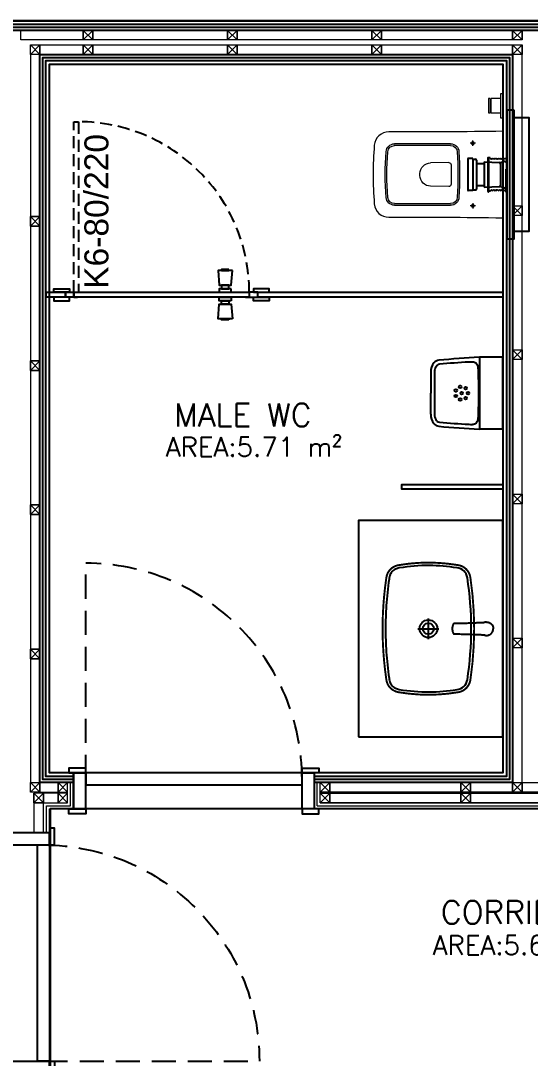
# Model space of a CAD drawing. Extents: x 820 to 5791, y 1495 to 5010.
# Drawn here: x 2798.8 to 3010.8, y 3733 to 4164.8 of the extents above; entities that cross this region are included whole.
import ezdxf
from ezdxf.enums import TextEntityAlignment as Align

# ---------------------------------------------------------------- set-up
doc = ezdxf.new("R2010")
doc.units = 0
doc.header["$LTSCALE"] = 20
doc.linetypes.add('HIDDEN', pattern=[0.375, 0.25, -0.125])
doc.linetypes.add('HIDDENX2', pattern=[0.75, 0.5, -0.25])
doc.layers.get('0').update_dxf_attribs({"linetype": 'CONTINUOUS', "lineweight": 15})
for name, color, linetype in [('1 mermer', 232, 'CONTINUOUS'), ('1 vitrifiye', 141, 'CONTINUOUS'), ('2_V_Wall_Decorative Brick', 80, 'CONTINUOUS'), ('2_V_Wall_Gypsumboard_Green', 102, 'CONTINUOUS'), ('3-OPN-XDR', 3, 'CONTINUOUS'), ('4_V_Wall_Ceramic', 171, 'CONTINUOUS'), ('6_V_Sanitary', 191, 'CONTINUOUS'), ('Alan', 102, 'CONTINUOUS'), ('Görünüşince', 251, 'CONTINUOUS'), ('Oda', 7, 'CONTINUOUS')]:
    doc.layers.add(name, color=color, linetype=linetype)
for name, color, linetype, lineweight in [('2_V_Wall_Gypsumboard', 41, 'CONTINUOUS', 15), ('3_V_Profile_Metal', 141, 'CONTINUOUS', 15), ('DIS OLCU', 251, 'CONTINUOUS', 20), ('E_Lov Voltage Distrubition Symbol', 1, 'CONTINUOUS', 25), ('Vitrifiye', 153, 'CONTINUOUS', 15)]:
    doc.layers.add(name, color=color, linetype=linetype, lineweight=lineweight)
doc.layers.add('_00_TT_AREA', color=140, linetype='CONTINUOUS', plot=False)
doc.styles.add('GENERATED_STYLE_1', font='arial.ttf')
doc.styles.get("Standard").update_dxf_attribs({"font": 'txttw.shx'})

# ---------------------------------------------------------------- blocks, each defined once
blk = doc.blocks.new('*U84')
at = {"layer": '3-OPN-XDR', "color": 12, "linetype": 'HIDDENX2'}
blk.add_line((-100, -2.5), (-100, 87.5), dxfattribs=at)
at = {"layer": '3-OPN-XDR'}
for points in [[(-100, 0), (-100, 2), (-107, 2), (-107, 0)], [(-105, -15), (-100, -15), (-100, 0), (-105, 0)], [(-10, 0), (-10, 2), (-3, 2), (-3, 0)], [(-100, 0), (-100, -5), (-10, -5), (-10, 0)], [(-5, -15), (-10, -15), (-10, 0), (-5, 0)], [(-100, -15), (-100, -17), (-107, -17), (-107, -15)], [(-10, -15), (-10, -17), (-3, -17), (-3, -15)]]:
    blk.add_lwpolyline(points, close=True, dxfattribs=at)
at = {"layer": '3-OPN-XDR', "color": 12, "linetype": 'HIDDENX2'}
blk.add_arc((-100, -2.75), 90, 0, 90, dxfattribs=at)
blk = doc.blocks.new('KLOZET')
at = {"layer": 'Vitrifiye'}
for p, q in [((81208.88, -7406.52), (81211.08, -7406.52)), ((81209.98, -7407.62), (81209.98, -7405.42)), ((81220.02, -7414.52), (81227.56, -7414.65)), ((81231.98, -7419.89), (81231.98, -7419.15)), ((81220.02, -7424.52), (81227.56, -7424.39)), ((81208.88, -7432.52), (81211.08, -7432.52)), ((81209.98, -7431.42), (81209.98, -7433.62))]:
    blk.add_line(p, q, dxfattribs=at)
blk.add_lwpolyline([(81197.48, -7401.52, 0.005206), (81244.96, -7401.78, -0.3911), (81250.97, -7407.27, -0.042325), (81250.97, -7431.77, -0.3911), (81244.96, -7437.27, 0.005206), (81197.48, -7437.52)], format="xyb", close=True, dxfattribs=at)
for centre in [(81209.98, -7406.52), (81209.98, -7432.52)]:
    blk.add_circle(centre, 0.6, dxfattribs=at)
for centre, radius, start, end in [((81219.25, -7410.24), 3.5, 89.6818, 177.0749), ((81219.25, -7410.24), 2.8, 89.6818, 177.0749), ((81231.95, -5123.09), 2283.68, 269.68181, 270.26631), ((81231.95, -5123.09), 2284.38, 269.68181, 270.26631), ((81242.59, -7410.25), 3.5, 4.3599, 90.2663), ((81242.59, -7410.25), 2.8, 4.3599, 90.2663), ((81379.84, -7419.52), 164.36, 176.6991, 183.3009), ((81379.85, -7419.52), 163.67, 176.6977, 183.3023), ((81135.13, -7419.52), 110.66, 355.0817, 4.9183), ((81135.13, -7419.52), 111.35, 355.0848, 4.9152), ((81424.78, -7419.52), 205.79, 178.8808, 181.1192), ((81220.02, -7415.52), 1, 90, 178.8808), ((81227.48, -7419.15), 4.5, 0, 89), ((81227.48, -7419.89), 4.5, 271, 0), ((81220.02, -7423.52), 1, 181.1192, 270), ((81219.25, -7428.81), 3.5, 182.9251, 270.3182), ((81219.25, -7428.81), 2.8, 182.9251, 270.3182), ((81242.59, -7428.8), 2.8, 269.7337, 355.6401), ((81242.59, -7428.8), 3.5, 269.7337, 355.6401), ((81231.95, -9715.95), 2284.38, 89.73369, 90.31819), ((81231.95, -9715.95), 2283.68, 89.73369, 90.31819)]:
    blk.add_arc(centre, radius, start, end, dxfattribs=at)
blk = doc.blocks.new('MUSLUK')
at = {"layer": 'Vitrifiye'}
for p, q in [((81197.48, -7459.48), (81197.48, -7449.48)), ((81198.48, -7451.48), (81202.38, -7451.48)), ((81202.82, -7451.72), (81202.38, -7451.72)), ((81202.82, -7451.48), (81203.48, -7451.48)), ((81203.48, -7451.48), (81203.48, -7457.48)), ((81202.38, -7457.48), (81198.48, -7457.48)), ((81202.82, -7457.23), (81202.38, -7457.23)), ((81203.48, -7457.48), (81202.82, -7457.48))]:
    blk.add_line(p, q, dxfattribs=at)
for points in [[(81197.48, -7449.48), (81198.48, -7449.48), (81198.48, -7459.48), (81197.48, -7459.48)], [(81202.38, -7457.48), (81202.38, -7451.48)], [(81202.82, -7451.48), (81202.82, -7457.48)]]:
    blk.add_lwpolyline(points, dxfattribs=at)
blk = doc.blocks.new('d')
at = {"layer": 'Görünüşince'}
for p, q in [((39521.74, -8481.29), (39521.61, -8481.11)), ((39521.91, -8481.29), (39521.61, -8481.29)), ((39521.61, -8481.59), (39521.91, -8481.59)), ((39522.26, -8481.93), (39521.61, -8481.93)), ((39521.61, -8482.56), (39521.91, -8482.56)), ((39521.91, -8481.29), (39521.91, -8490.83)), ((39521.94, -8482.13), (39521.91, -8482.13)), ((39521.94, -8482.13), (39521.91, -8482.13)), ((39521.94, -8482.13), (39521.91, -8482.13)), ((39521.91, -8482.14), (39521.94, -8482.14)), ((39521.91, -8482.16), (39521.94, -8482.16)), ((39521.91, -8482.85), (39521.94, -8482.85)), ((39521.91, -8483), (39521.94, -8483)), ((39521.91, -8483.1), (39521.94, -8483.1)), ((39521.91, -8483.12), (39521.94, -8483.12)), ((39521.91, -8483.47), (39521.94, -8483.47)), ((39521.91, -8483.51), (39521.94, -8483.51)), ((39521.91, -8483.55), (39521.94, -8483.55)), ((39521.91, -8483.56), (39521.94, -8483.56)), ((39521.91, -8483.74), (39521.94, -8483.74)), ((39521.94, -8482.13), (39521.94, -8482.85)), ((39521.94, -8482.85), (39521.94, -8483.74)), ((39522.5, -8483.09), (39521.98, -8483.61)), ((39522.26, -8481.93), (39522.46, -8482.13)), ((39522.46, -8482.13), (39522.56, -8482.13)), ((39523.38, -8483.08), (39522.53, -8483.08)), ((39522.56, -8482.13), (39522.66, -8481.93)), ((39522.76, -8481.93), (39522.66, -8481.93)), ((39522.76, -8481.93), (39522.96, -8482.13)), ((39522.96, -8482.13), (39523.06, -8482.13)), ((39523.06, -8482.13), (39523.16, -8481.93)), ((39523.26, -8481.93), (39523.16, -8481.93)), ((39523.26, -8481.93), (39523.46, -8482.13)), ((39523.93, -8483.55), (39523.45, -8483.1)), ((39523.46, -8482.13), (39523.56, -8482.13)), ((39523.56, -8482.13), (39523.66, -8481.93)), ((39523.76, -8481.93), (39523.66, -8481.93)), ((39523.76, -8481.93), (39523.96, -8482.13)), ((39523.96, -8482.13), (39524.06, -8482.13)), ((39524.26, -8483.58), (39524, -8483.58)), ((39524.06, -8482.13), (39524.16, -8481.93)), ((39524.26, -8481.93), (39524.16, -8481.93)), ((39524.26, -8481.93), (39524.46, -8482.13)), ((39524.31, -8493.53), (39524.31, -8483.63)), ((39524.46, -8482.13), (39524.56, -8482.13)), ((39524.56, -8482.13), (39524.66, -8481.93)), ((39524.76, -8481.93), (39524.66, -8481.93)), ((39524.76, -8481.93), (39524.96, -8482.13)), ((39531.11, -8483.28), (39524.79, -8483.56)), ((39524.96, -8482.13), (39525.06, -8482.13)), ((39525.06, -8482.13), (39525.16, -8481.93)), ((39525.26, -8481.93), (39525.16, -8481.93)), ((39525.26, -8481.93), (39525.46, -8482.13)), ((39525.46, -8482.13), (39525.56, -8482.13)), ((39525.56, -8482.13), (39525.66, -8481.93)), ((39525.76, -8481.93), (39525.66, -8481.93)), ((39525.76, -8481.93), (39525.96, -8482.13)), ((39525.96, -8482.13), (39526.06, -8482.13)), ((39526.06, -8482.13), (39526.16, -8481.93)), ((39526.26, -8481.93), (39526.16, -8481.93)), ((39526.26, -8481.93), (39526.46, -8482.13)), ((39526.46, -8482.13), (39526.56, -8482.13)), ((39526.56, -8482.13), (39526.66, -8481.93)), ((39526.76, -8481.93), (39526.66, -8481.93)), ((39526.76, -8481.93), (39526.96, -8482.13)), ((39526.96, -8482.13), (39527.06, -8482.13)), ((39527.06, -8482.13), (39527.16, -8481.93)), ((39527.26, -8481.93), (39527.16, -8481.93)), ((39527.26, -8481.93), (39527.46, -8482.13)), ((39527.46, -8482.13), (39527.56, -8482.13)), ((39527.56, -8482.13), (39527.66, -8481.93)), ((39527.76, -8481.93), (39527.66, -8481.93)), ((39527.76, -8481.93), (39527.96, -8482.13)), ((39527.96, -8482.13), (39528.06, -8482.13)), ((39528.06, -8482.13), (39528.16, -8481.93)), ((39528.56, -8481.93), (39528.16, -8481.93)), ((39528.56, -8481.68), (39529.26, -8481.68)), ((39528.56, -8481.68), (39528.56, -8481.93)), ((39529.26, -8495.7), (39529.26, -8481.46)), ((39529.43, -8481.43), (39529.29, -8481.43)), ((39529.46, -8481.46), (39529.46, -8495.7)), ((39529.49, -8483.28), (39529.46, -8483.28)), ((39529.46, -8483.78), (39529.49, -8483.78)), ((39529.49, -8483.28), (39529.49, -8483.78)), ((39531.11, -8493.87), (39531.11, -8483.28)), ((39534.26, -8494.59), (39534.26, -8482.56)), ((39535.81, -8482.16), (39534.66, -8482.16)), ((39535.81, -8481.9), (39537.81, -8481.9)), ((39535.81, -8495.25), (39535.81, -8481.9)), ((39537.96, -8481.98), (39537.94, -8481.98)), ((39537.96, -8495.18), (39537.96, -8481.98)), ((39534.01, -8484.03), (39531.11, -8484.04)), ((39521.91, -8490.83), (39521.61, -8490.83)), ((39521.94, -8493.53), (39521.61, -8493.53)), ((39522.26, -8495.23), (39521.61, -8495.23)), ((39522.5, -8494.06), (39521.98, -8493.54)), ((39522.26, -8495.23), (39522.46, -8495.03)), ((39522.46, -8495.03), (39522.56, -8495.03)), ((39523.38, -8494.08), (39522.53, -8494.08)), ((39522.56, -8495.03), (39522.66, -8495.23)), ((39522.76, -8495.23), (39522.66, -8495.23)), ((39522.76, -8495.23), (39522.96, -8495.03)), ((39522.96, -8495.03), (39523.06, -8495.03)), ((39523.06, -8495.03), (39523.16, -8495.23)), ((39523.26, -8495.23), (39523.16, -8495.23)), ((39523.26, -8495.23), (39523.46, -8495.03)), ((39523.93, -8493.6), (39523.45, -8494.05)), ((39523.46, -8495.03), (39523.56, -8495.03)), ((39523.56, -8495.03), (39523.66, -8495.23)), ((39523.76, -8495.23), (39523.66, -8495.23)), ((39523.76, -8495.23), (39523.96, -8495.03)), ((39523.96, -8495.03), (39524.06, -8495.03)), ((39524.26, -8493.58), (39524, -8493.58)), ((39524.06, -8495.03), (39524.16, -8495.23)), ((39524.26, -8495.23), (39524.16, -8495.23)), ((39524.26, -8495.23), (39524.46, -8495.03)), ((39524.46, -8495.03), (39524.56, -8495.03)), ((39524.56, -8495.03), (39524.66, -8495.23)), ((39524.76, -8495.23), (39524.66, -8495.23)), ((39524.76, -8495.23), (39524.96, -8495.03)), ((39531.11, -8493.87), (39524.79, -8493.6)), ((39524.96, -8495.03), (39525.06, -8495.03)), ((39525.06, -8495.03), (39525.16, -8495.23)), ((39525.26, -8495.23), (39525.16, -8495.23)), ((39525.26, -8495.23), (39525.46, -8495.03)), ((39525.46, -8495.03), (39525.56, -8495.03)), ((39525.56, -8495.03), (39525.66, -8495.23)), ((39525.76, -8495.23), (39525.66, -8495.23)), ((39525.76, -8495.23), (39525.96, -8495.03)), ((39525.96, -8495.03), (39526.06, -8495.03)), ((39526.06, -8495.03), (39526.16, -8495.23)), ((39526.26, -8495.23), (39526.16, -8495.23)), ((39526.26, -8495.23), (39526.46, -8495.03)), ((39526.46, -8495.03), (39526.56, -8495.03)), ((39526.56, -8495.03), (39526.66, -8495.23)), ((39526.76, -8495.23), (39526.66, -8495.23)), ((39526.76, -8495.23), (39526.96, -8495.03)), ((39526.96, -8495.03), (39527.06, -8495.03)), ((39527.06, -8495.03), (39527.16, -8495.23)), ((39527.26, -8495.23), (39527.16, -8495.23)), ((39527.26, -8495.23), (39527.46, -8495.03)), ((39527.46, -8495.03), (39527.56, -8495.03)), ((39527.56, -8495.03), (39527.66, -8495.23)), ((39527.76, -8495.23), (39527.66, -8495.23)), ((39527.76, -8495.23), (39527.96, -8495.03)), ((39527.96, -8495.03), (39528.06, -8495.03)), ((39528.06, -8495.03), (39528.16, -8495.23)), ((39528.56, -8495.23), (39528.16, -8495.23)), ((39528.56, -8495.23), (39528.56, -8495.48)), ((39528.56, -8495.48), (39529.26, -8495.48)), ((39529.43, -8495.73), (39529.29, -8495.73)), ((39529.46, -8493.38), (39529.49, -8493.38)), ((39529.49, -8493.88), (39529.46, -8493.88)), ((39529.49, -8493.38), (39529.49, -8493.88)), ((39534.01, -8493.12), (39531.11, -8493.11)), ((39535.81, -8495), (39534.66, -8494.99)), ((39535.81, -8495.25), (39537.81, -8495.25)), ((39537.96, -8495.18), (39537.94, -8495.18))]:
    blk.add_line(p, q, dxfattribs=at)
for points in [[(39518.61, -8515.33), (39521.61, -8515.33), (39521.61, -8461.83), (39518.61, -8461.83)], [(39518.61, -8464.83), (39518.61, -8512.33), (39512.57, -8512.33), (39512.57, -8464.83)]]:
    blk.add_lwpolyline(points, close=True, dxfattribs=at)
for centre, radius, start, end in [((39521.94, -8483.58), 0.05, 270, 315.0017), ((39522.53, -8483.13), 0.05, 90, 135.0017), ((39523.38, -8483.18), 0.1, 47.1211, 90), ((39524, -8483.48), 0.1, 227.1211, 270), ((39524.26, -8483.63), 0.05, 0, 90), ((39524.81, -8484.06), 0.5, 92.5, 180), ((39529.29, -8481.46), 0.03, 90, 180), ((39529.43, -8481.46), 0.03, 0, 90), ((39534.01, -8483.78), 0.25, 270.2, 360), ((39534.66, -8482.56), 0.4, 90.2, 180), ((39537.81, -8482.05), 0.15, 30.3317, 90), ((39521.21, -8496.62), 0.5, 359.9998, 36.3062), ((39521.94, -8493.58), 0.05, 44.9983, 90), ((39522.53, -8494.03), 0.05, 224.9983, 270), ((39523.38, -8493.98), 0.1, 270, 312.8789), ((39524, -8493.68), 0.1, 90, 132.8789), ((39524.26, -8493.53), 0.05, 270, 0), ((39524.81, -8493.1), 0.5, 180, 267.5), ((39529.29, -8495.7), 0.03, 180, 270), ((39529.43, -8495.7), 0.03, 270, 360), ((39534.01, -8493.37), 0.25, 0, 89.8), ((39534.66, -8494.59), 0.4, 180, 269.8), ((39537.81, -8495.1), 0.15, 270, 329.6683)]:
    blk.add_arc(centre, radius, start, end, dxfattribs=at)
blk = doc.blocks.new('A$C130775DD')
at = {"layer": 'DIS OLCU', "xscale": -1, "rotation": 180}
for name, p in [('KLOZET', (-81186.45, -7385.9, 242.79)), ('MUSLUK', (-81186.45, -7449.48, 121.39))]:
    blk.add_blockref(name, p, dxfattribs=at)
at = {"layer": 'Vitrifiye'}
blk.add_blockref('d', (-39512.27, 8522.2, 242.79), dxfattribs=at)
blk = doc.blocks.new('A$C3F4B6CA1')
blk.add_line((24.2, 173.3), (28.5, 173.6))
at = {"color": 7, "linetype": 'Continuous'}
for p, q in [((32.9, 173.2), (32.6, 173.3)), ((32.7, 173.3), (32.6, 173.3)), ((32.6, 173.3), (32.7, 173.3)), ((32.9, 173.2), (33, 173.2))]:
    blk.add_line(p, q, dxfattribs=at)
for points in [[(2.3, 139.3), (2.4, 138.7), (2.5, 137.7)], [(2.5, 137.7), (2.6, 136.4), (2.7, 134.7), (2.8, 132.7), (2.9, 130.4), (3.1, 127.8), (3.2, 124.9), (3.4, 121.8), (3.5, 118.5), (3.7, 115), (3.8, 111.4), (4, 107.6), (4.1, 103.7), (4.3, 99.7), (4.5, 95.5), (4.6, 91.2), (4.8, 86.7), (5, 82.1), (5.1, 77.3), (5.3, 72.3), (5.5, 67.1), (5.6, 61.6), (5.8, 56), (6, 50.1), (6.1, 43.9), (6.2, 37.4), (6.3, 30.5), (6.4, 23.3), (6.5, 15.7), (6.5, 8.1)], [(32.9, 173.2), (32.7, 173.2), (32.5, 173.3), (32.3, 173.3), (32.1, 173.3), (31.9, 173.4), (31.7, 173.4), (31.5, 173.4), (31.3, 173.4), (31, 173.5), (30.8, 173.5), (30.6, 173.5), (30.3, 173.5), (30.1, 173.5), (29.8, 173.6), (29.6, 173.6), (29.3, 173.6), (29, 173.6), (28.8, 173.6), (28.5, 173.6)], [(54.3, 157.1), (54, 157.9), (53.6, 158.6), (53.2, 159.3), (52.8, 159.9), (52.4, 160.6), (52, 161.3), (51.5, 161.9), (51, 162.5), (50.6, 163.1), (50.1, 163.7), (49.6, 164.3), (49.1, 164.8), (48.5, 165.3), (48, 165.8), (47.5, 166.3), (46.9, 166.8), (46.4, 167.3), (45.8, 167.7), (45.2, 168.1), (44.7, 168.5), (44.1, 168.9), (43.5, 169.3), (42.9, 169.6), (42.3, 170), (41.7, 170.3), (41.1, 170.6), (40.5, 170.9), (40, 171.2), (39.4, 171.4), (38.8, 171.7), (38.2, 171.9), (37.6, 172.1), (37.1, 172.3), (36.5, 172.4), (36, 172.6), (35.5, 172.7), (35, 172.8), (34.6, 172.9), (34.1, 173), (33.7, 173.1), (33.3, 173.2), (32.9, 173.2)], [(50.5, 8.1), (50.5, 15.7), (50.6, 23.3), (50.7, 30.5), (50.8, 37.3), (50.9, 43.8), (51, 50), (51.2, 55.9), (51.4, 61.6), (51.5, 67), (51.7, 72.2), (51.9, 77.2), (52, 82), (52.2, 86.6), (52.4, 91.1), (52.5, 95.4), (52.7, 99.6), (52.9, 103.6), (53, 107.5), (53.2, 111.3), (53.3, 114.9), (53.5, 118.4), (53.6, 121.7), (53.8, 124.8), (53.9, 127.7), (54.1, 130.3), (54.2, 132.6), (54.3, 134.7), (54.4, 136.4), (54.5, 137.7), (54.6, 138.7), (54.7, 139.2), (54.7, 139.2)], [(56.6, 149.9), (56.4, 150.8), (56.2, 151.6), (56, 152.4), (55.8, 153.3), (55.5, 154.1), (55.3, 154.9), (55, 155.6), (54.7, 156.4), (54.3, 157.1)], [(57, 145.1), (57, 145.6), (57, 146.4), (56.9, 147.3), (56.8, 148.2), (56.7, 149.1), (56.6, 149.9)], [(6.5, 8.1), (6.7, 6.9), (7.4, 5.8), (8.4, 4.8), (9.6, 3.9), (11, 3.2), (12.6, 2.5), (14.4, 1.9), (16.3, 1.3), (18.4, 0.9), (20.7, 0.5), (23.2, 0.2), (25.9, 0.1), (28.5, 0)], [(28.5, 0), (30.9, 0), (33.4, 0.2), (35.8, 0.5), (37.9, 0.8), (39.9, 1.2), (41.8, 1.6), (43.5, 2.2), (45.1, 2.8), (46.5, 3.4), (47.8, 4.2), (48.9, 5), (49.7, 6), (50.3, 7), (50.5, 8.1)]]:
    blk.add_lwpolyline(points, dxfattribs=at)
for centre, radius, start, end in [((28.5, 145.1), 28.5, 179.9985, 205.5601), ((28.5, 144.7), 28.8, 98.573, 98.979), ((28.4, 144.3), 29.3, 81.7018, 84.1081), ((28.5, 144.7), 28.8, 81.0244, 81.427), ((28.4, 145), 28.7, 24.9015, 26.2251), ((28.5, 145.1), 28.5, 334.4346, 354.9046), ((28.6, 145.1), 28.4, 9.9012, 10.2626), ((28.6, 145.1), 28.4, 354.8921, 0.0092)]:
    blk.add_arc(centre, radius, start, end, dxfattribs=at)
blk.add_open_spline([(0, 145.1), (0, 146.6), (0.3, 149.8), (1.5, 154.5), (3.6, 159.2), (6, 162.7), (8.4, 165.3), (11, 167.7), (14.6, 170.1), (19.2, 172.2), (22.4, 173), (24, 173.2)], degree=3, knots=[0, 0, 0, 0, 0.115095, 0.236567, 0.36294, 0.492513, 0.557873, 0.623196, 0.752675, 0.878851, 1, 1, 1, 1], dxfattribs=at)
blk = doc.blocks.new('LV')
at = {"layer": '1 vitrifiye', "ltscale": 2}
for p, q in [((-14940.1, -3537.5), (-14940.1, -3450.4)), ((-14897.1, -3494), (-14983, -3494))]:
    blk.add_line(p, q, dxfattribs=at)
at = {"layer": '1 vitrifiye', "const_width": 8}
for points in [[(-14940.2, -3304.5, 0.037122), (-15153.4, -3320.4, 0.336145), (-15203.7, -3373.6, 0.040128), (-15213.8, -3490.5, 0.043401), (-15203.4, -3616.2, 0.079692), (-15197.3, -3635.4, 0.118855), (-15178.8, -3657, 0.097166), (-15158.2, -3666.5, 0.02459), (-15146.1, -3668.6, 0.019032), (-15036.3, -3680.2, 0.016812), (-14940.2, -3683.5)], [(-14940.2, -3304.5, -0.037122), (-14727, -3320.4, -0.336145), (-14676.7, -3373.6, -0.040128), (-14666.6, -3490.5, -0.043401), (-14677, -3616.2, -0.079692), (-14683.1, -3635.4, -0.118855), (-14701.5, -3657, -0.097166), (-14722.2, -3666.5, -0.02459), (-14734.2, -3668.6, -0.019032), (-14844.1, -3680.2, -0.016812), (-14940.2, -3683.5)]]:
    blk.add_lwpolyline(points, format="xyb", dxfattribs=at)
at = {"layer": '1 vitrifiye'}
for radius in [36.7, 23]:
    blk.add_circle((-14940.1, -3494), radius, dxfattribs=at)
for centre, radius, start, end in [((-15144.8, -3379.4), 47.3, 97.9473, 175.2055), ((-14940.8, -4707.3), 1390.9, 89.9731, 98.7071), ((-14939.5, -4707.3), 1390.9, 81.2929, 90.0269), ((-14735.5, -3379.4), 47.3, 4.7945, 82.0527), ((-14428.8, -3498.9), 773.1, 170.8117, 179.3817), ((-15451.5, -3498.9), 773.1, 0.6183, 9.1883), ((-14481, -3493.2), 720.9, 179.7858, 189.6681), ((-15399.4, -3493.2), 720.9, 350.3319, 0.2142), ((-15135.4, -3604.9), 57, 189.4753, 206.1889), ((-15148.2, -3612.5), 42.2, 204.4089, 235.7109), ((-15145.8, -3609.7), 45.9, 235.1955, 258.0663), ((-14734.6, -3609.7), 45.9, 281.9337, 304.8045), ((-14732.2, -3612.5), 42.2, 304.2891, 335.5911), ((-14744.9, -3604.9), 57, 333.8111, 350.5247), ((-15127.3, -3536.3), 121.6, 256.6809, 261.812), ((-14944.4, -2291.3), 1379.9, 261.6589, 266.2143), ((-14940.7, -2294.9), 1376.6, 266.0528, 270.0234), ((-14939.6, -2294.9), 1376.6, 269.9766, 273.9472), ((-14936, -2291.3), 1379.9, 273.7857, 278.3411), ((-14753.1, -3536.3), 121.6, 278.188, 283.3191)]:
    blk.add_arc(centre, radius, start, end, dxfattribs=at)
at = {"xscale": 0.9773845789729818, "yscale": 0.9773845789729818, "zscale": 0.9773845789729818}
blk.add_blockref('A$C3F4B6CA1', (-14967.8, -3395.2), dxfattribs=at)
blk = doc.blocks.new('pi')
at = {"layer": '6_V_Sanitary'}
for p, q in [((16001.68, -2189.9), (16031.73, -2189.9)), ((16001.68, -2189.9), (16001.7, -2199.69)), ((16031.73, -2189.9), (16001.68, -2189.9)), ((16031.73, -2189.9), (16031.72, -2199.69)), ((16001.7, -2199.69), (16031.72, -2199.69)), ((16007.95, -2219.9), (16012.88, -2219.9)), ((16012.88, -2219.9), (16016.71, -2219.9)), ((16020.54, -2219.9), (16016.71, -2219.9)), ((16025.46, -2219.9), (16020.54, -2219.9))]:
    blk.add_line(p, q, dxfattribs=at)
for centre, radius in [((16014.61, -2205.42), 0.536), ((16016.71, -2204.41), 0.536), ((16018.8, -2205.42), 0.536), ((16014.09, -2207.68), 0.536), ((16015.54, -2209.5), 0.536), ((16016.71, -2207.09), 0.535), ((16017.87, -2209.5), 0.536), ((16019.32, -2207.68), 0.536)]:
    blk.add_circle(centre, radius, dxfattribs=at)
for centre, radius, start, end in [((17878.24, -2070.1), 1881.01, 183.95022, 184.46673), ((16006.97, -2202.77), 3.23, 155.8685, 179.1725), ((16005.78, -2202.36), 1.99, 114.9536, 152.5824), ((16007.16, -2205.42), 5.34, 94.7053, 114.5498), ((16014.55, -2412.26), 212.31, 89.4167, 92.1116), ((16018.87, -2412.26), 212.31, 87.8884, 90.5832), ((16026.25, -2205.42), 5.34, 65.4501, 85.2946), ((16027.63, -2202.36), 1.99, 27.4175, 65.0464), ((16026.45, -2202.77), 3.23, 0.8275, 24.1315), ((14155.18, -2070.1), 1881.01, 355.53326, 356.04976), ((16016.45, -2203.14), 12.72, 178.0832, 184.1796), ((16586.3, -2170.15), 583.52, 183.3325, 184.53464), ((15447.12, -2170.15), 583.52, 355.46534, 356.66748), ((16016.97, -2203.14), 12.72, 355.8204, 1.9168), ((16006.11, -2216.11), 3.21, 188.6581, 230.2107), ((16007.74, -2214.11), 5.79, 230.4524, 272.061), ((16006.46, -2216.05), 1.87, 187.3329, 219.041), ((16007.46, -2214.91), 3.38, 223.2643, 258.3085), ((16007.9, -2213.41), 4.94, 256.8995, 269.3962), ((16014.27, 9743.58), 11961.93, 269.969253, 270.011696), ((16019.15, 9743.58), 11961.93, 269.988287, 270.03073), ((16025.67, -2214.11), 5.79, 267.939, 309.5476), ((16025.52, -2213.41), 4.94, 270.6038, 283.1005), ((16025.95, -2214.91), 3.38, 281.6915, 316.7357), ((16026.96, -2216.05), 1.87, 320.959, 352.6671), ((16027.3, -2216.11), 3.21, 309.7893, 351.3419)]:
    blk.add_arc(centre, radius, start, end, dxfattribs=at)
blk = doc.blocks.new('YRTYTR')
at = {"layer": '3-OPN-XDR', "color": 12, "linetype": 'HIDDENX2'}
blk.add_line((-2269.75, 3361.42), (-2359.75, 3361.42), dxfattribs=at)
at = {"layer": '3-OPN-XDR'}
for points in [[(-2272.25, 3451.42), (-2274.25, 3451.42), (-2274.25, 3458.42), (-2272.25, 3458.42)], [(-2253.75, 3451.42), (-2251.75, 3451.42), (-2251.75, 3458.42), (-2253.75, 3458.42)], [(-2253.75, 3456.42), (-2253.75, 3451.42), (-2272.25, 3451.42), (-2272.25, 3456.42)], [(-2272.25, 3361.42), (-2267.25, 3361.42), (-2267.25, 3451.42), (-2272.25, 3451.42)], [(-2272.25, 3361.42), (-2274.25, 3361.42), (-2274.25, 3354.42), (-2272.25, 3354.42)], [(-2253.75, 3356.42), (-2253.75, 3361.42), (-2272.25, 3361.42), (-2272.25, 3356.42)], [(-2253.75, 3361.42), (-2251.75, 3361.42), (-2251.75, 3354.42), (-2253.75, 3354.42)]]:
    blk.add_lwpolyline(points, close=True, dxfattribs=at)
at = {"layer": '3-OPN-XDR', "color": 12, "linetype": 'HIDDENX2'}
blk.add_arc((-2269.5, 3361.42), 90, 90, 180, dxfattribs=at)

msp = doc.modelspace()

# ---------------------------------------------------------------- linework, layer by layer
at = {"layer": '1 mermer'}
msp.add_lwpolyline([(2939.39, 3866.77), (2999.39, 3866.77), (2999.39, 3956.77), (2939.39, 3956.77)], close=True, dxfattribs=at)
at = {"layer": '1 vitrifiye', "linetype": 'HIDDEN'}
msp.add_lwpolyline([(2820.89, 4051.77), (2820.89, 4122.74), (2822.89, 4122.74), (2822.89, 4051.77)], dxfattribs=at)
at = {"layer": '1 vitrifiye'}
for points in [[(2886.89, 4060.77), (2880.89, 4060.77), (2881.39, 4054.77), (2886.39, 4054.77)], [(2885.39, 4061.27), (2882.39, 4061.27), (2882.39, 4060.77), (2885.39, 4060.77)], [(2885.39, 4054.77), (2882.39, 4054.77), (2882.39, 4053.27), (2885.39, 4053.27)], [(2817.39, 4049.77), (2809.39, 4049.77), (2809.39, 4051.77), (2817.39, 4051.77)], [(2819.14, 4051.77), (2812.64, 4051.77), (2812.64, 4053.27), (2819.14, 4053.27)], [(2893.89, 4049.77), (2820.89, 4049.77), (2820.89, 4051.77), (2893.89, 4051.77)], [(2886.39, 4053.27), (2881.39, 4053.27), (2881.39, 4051.77), (2886.39, 4051.77)], [(2895.64, 4051.77), (2902.14, 4051.77), (2902.14, 4053.27), (2895.64, 4053.27)], [(2999.39, 4049.77), (2897.39, 4049.77), (2897.39, 4051.77), (2999.39, 4051.77)], [(2819.14, 4049.77), (2812.64, 4049.77), (2812.64, 4048.27), (2819.14, 4048.27)], [(2886.89, 4040.77), (2880.89, 4040.77), (2881.39, 4046.77), (2886.39, 4046.77)], [(2886.39, 4048.27), (2881.39, 4048.27), (2881.39, 4049.77), (2886.39, 4049.77)], [(2885.39, 4046.77), (2882.39, 4046.77), (2882.39, 4048.27), (2885.39, 4048.27)], [(2895.64, 4049.77), (2902.14, 4049.77), (2902.14, 4048.27), (2895.64, 4048.27)], [(2885.39, 4040.27), (2882.39, 4040.27), (2882.39, 4040.77), (2885.39, 4040.77)], [(2999.39, 3969.77), (2957.39, 3969.77), (2957.39, 3971.77), (2999.39, 3971.77)]]:
    msp.add_lwpolyline(points, close=True, dxfattribs=at)
for points in [[(2817.39, 4051.77), (2820.89, 4051.77), (2820.89, 4049.77), (2822.39, 4049.77), (2822.39, 4049.77), (2817.39, 4049.77), (2817.39, 4051.77)], [(2897.39, 4051.77), (2893.89, 4051.77), (2893.89, 4049.77), (2892.39, 4049.77), (2892.39, 4049.77), (2897.39, 4049.77), (2897.39, 4051.77)]]:
    msp.add_lwpolyline(points, dxfattribs=at)
at = {"layer": '1 vitrifiye', "linetype": 'HIDDEN'}
msp.add_arc((2822.9, 4051.75), 70.99, 0.0163, 90.0054, dxfattribs=at)
at = {"layer": '2_V_Wall_Gypsumboard'}
for points in [[(2818.34, 3839.27), (2818.34, 3847.77)], [(2819.59, 3838.02), (2819.59, 3847.77)], [(2820.84, 3836.77), (2820.84, 3847.77)], [(2920.84, 3836.77), (2920.84, 3847.77)], [(2922.09, 3838.02), (2922.09, 3847.77)], [(2923.34, 3839.27), (2923.34, 3847.77)], [(2808.34, 3826.77), (2808.34, 3839.27), (2818.34, 3839.27)], [(2923.34, 3839.27), (3098.19, 3839.27)], [(2809.59, 3826.77), (2809.59, 3838.02), (2819.59, 3838.02)], [(2810.84, 3826.77), (2810.84, 3836.77), (2820.84, 3836.77)], [(2920.84, 3836.77), (3100.69, 3836.77)], [(2922.09, 3838.02), (3099.44, 3838.02)]]:
    msp.add_lwpolyline(points, dxfattribs=at)
at = {"layer": '2_V_Wall_Gypsumboard_Green'}
for points in [[(3292.9, 4163.27), (2792.34, 4163.27)], [(3292.9, 4162.02), (2793.59, 4162.02)], [(3292.9, 4160.77), (2794.84, 4160.77)], [(2820.84, 3847.77), (2806.84, 3847.77), (2806.84, 4150.77), (3003.39, 4150.77), (3003.39, 3847.77), (2920.84, 3847.77)], [(2820.84, 3849.02), (2808.09, 3849.02), (2808.09, 4149.52), (3002.14, 4149.52), (3002.14, 3849.02), (2920.84, 3849.02)], [(2820.84, 3850.27), (2809.34, 3850.27), (2809.34, 4148.27), (3000.89, 4148.27), (3000.89, 3850.27), (2920.84, 3850.27)]]:
    msp.add_lwpolyline(points, dxfattribs=at)
at = {"layer": '3_V_Profile_Metal'}
for points in [[(2824.84, 4160.77), (2824.84, 4156.77), (2798.84, 4156.77), (2798.84, 4160.77)], [(2884.84, 4160.77), (2884.84, 4156.77), (2828.84, 4156.77), (2828.84, 4160.77)], [(2944.84, 4160.77), (2944.84, 4156.77), (2888.84, 4156.77), (2888.84, 4160.77)], [(3003.39, 4160.77), (3003.39, 4156.77), (2948.84, 4156.77), (2948.84, 4160.77)], [(2824.84, 4154.77), (2824.84, 4150.77), (2806.84, 4150.77), (2806.84, 4154.77)], [(2884.84, 4154.77), (2884.84, 4150.77), (2828.84, 4150.77), (2828.84, 4154.77)], [(2944.84, 4154.77), (2944.84, 4150.77), (2888.84, 4150.77), (2888.84, 4154.77)], [(3003.39, 4154.77), (3003.39, 4150.77), (2948.84, 4150.77), (2948.84, 4154.77)], [(2802.84, 4083.27), (2806.84, 4083.27), (2806.84, 4150.77), (2802.84, 4150.77)], [(3003.39, 4087.77), (3007.39, 4087.77), (3007.39, 4150.77), (3003.39, 4150.77)], [(3003.39, 4027.77), (3007.39, 4027.77), (3007.39, 4083.77), (3003.39, 4083.77)], [(2802.84, 4023.27), (2806.84, 4023.27), (2806.84, 4079.27), (2802.84, 4079.27)], [(3003.39, 3967.77), (3007.39, 3967.77), (3007.39, 4023.77), (3003.39, 4023.77)], [(2802.84, 3963.27), (2806.84, 3963.27), (2806.84, 4019.27), (2802.84, 4019.27)], [(3003.39, 3907.77), (3007.39, 3907.77), (3007.39, 3963.77), (3003.39, 3963.77)], [(2802.84, 3903.27), (2806.84, 3903.27), (2806.84, 3959.27), (2802.84, 3959.27)], [(3003.39, 3847.77), (3007.39, 3847.77), (3007.39, 3903.77), (3003.39, 3903.77)], [(2802.84, 3847.77), (2806.84, 3847.77), (2806.84, 3899.27), (2802.84, 3899.27)], [(2806.84, 3847.77), (2806.84, 3843.77), (2814.34, 3843.77), (2814.34, 3847.77)], [(2981.89, 3847.77), (2981.89, 3843.77), (2927.34, 3843.77), (2927.34, 3847.77)], [(3003.39, 3847.77), (3003.39, 3843.77), (2985.89, 3843.77), (2985.89, 3847.77)], [(3007.39, 3847.77), (3014.39, 3847.77), (3014.39, 3843.77), (3007.39, 3843.77)], [(2808.34, 3843.27), (2808.34, 3839.27), (2814.34, 3839.27), (2814.34, 3843.27)], [(2981.89, 3843.27), (2981.89, 3839.27), (2927.34, 3839.27), (2927.34, 3843.27)], [(3044.89, 3843.27), (3044.89, 3839.27), (2985.89, 3839.27), (2985.89, 3843.27)], [(2804.34, 3826.77), (2808.34, 3826.77), (2808.34, 3839.27), (2804.34, 3839.27)]]:
    msp.add_lwpolyline(points, close=True, dxfattribs=at)
for points in [[(2824.84, 4160.77), (2828.84, 4160.77), (2828.84, 4156.77), (2824.84, 4156.77), (2824.84, 4160.77), (2828.84, 4156.77), (2828.84, 4160.77), (2824.84, 4156.77)], [(2884.84, 4160.77), (2888.84, 4160.77), (2888.84, 4156.77), (2884.84, 4156.77), (2884.84, 4160.77), (2888.84, 4156.77), (2888.84, 4160.77), (2884.84, 4156.77)], [(2944.84, 4160.77), (2948.84, 4160.77), (2948.84, 4156.77), (2944.84, 4156.77), (2944.84, 4160.77), (2948.84, 4156.77), (2948.84, 4160.77), (2944.84, 4156.77)], [(3003.39, 4160.77), (3007.39, 4160.77), (3007.39, 4156.77), (3003.39, 4156.77), (3003.39, 4160.77), (3007.39, 4156.77), (3007.39, 4160.77), (3003.39, 4156.77)], [(2802.84, 4154.77), (2806.84, 4154.77), (2806.84, 4150.77), (2802.84, 4150.77), (2802.84, 4154.77), (2806.84, 4150.77), (2806.84, 4154.77), (2802.84, 4150.77)], [(2824.84, 4154.77), (2828.84, 4154.77), (2828.84, 4150.77), (2824.84, 4150.77), (2824.84, 4154.77), (2828.84, 4150.77), (2828.84, 4154.77), (2824.84, 4150.77)], [(2884.84, 4154.77), (2888.84, 4154.77), (2888.84, 4150.77), (2884.84, 4150.77), (2884.84, 4154.77), (2888.84, 4150.77), (2888.84, 4154.77), (2884.84, 4150.77)], [(2944.84, 4154.77), (2948.84, 4154.77), (2948.84, 4150.77), (2944.84, 4150.77), (2944.84, 4154.77), (2948.84, 4150.77), (2948.84, 4154.77), (2944.84, 4150.77)], [(3003.39, 4154.77), (3007.39, 4154.77), (3007.39, 4150.77), (3003.39, 4150.77), (3003.39, 4154.77), (3007.39, 4150.77), (3007.39, 4154.77), (3003.39, 4150.77)], [(3003.39, 4087.77), (3007.39, 4087.77), (3007.39, 4083.77), (3003.39, 4083.77), (3003.39, 4087.77), (3007.39, 4083.77), (3007.39, 4087.77), (3003.39, 4083.77)], [(2806.84, 4083.27), (2802.84, 4083.27), (2802.84, 4079.27), (2806.84, 4079.27), (2806.84, 4083.27), (2802.84, 4079.27), (2802.84, 4083.27), (2806.84, 4079.27)], [(3003.39, 4027.77), (3007.39, 4027.77), (3007.39, 4023.77), (3003.39, 4023.77), (3003.39, 4027.77), (3007.39, 4023.77), (3007.39, 4027.77), (3003.39, 4023.77)], [(2806.84, 4023.27), (2802.84, 4023.27), (2802.84, 4019.27), (2806.84, 4019.27), (2806.84, 4023.27), (2802.84, 4019.27), (2802.84, 4023.27), (2806.84, 4019.27)], [(3003.39, 3967.77), (3007.39, 3967.77), (3007.39, 3963.77), (3003.39, 3963.77), (3003.39, 3967.77), (3007.39, 3963.77), (3007.39, 3967.77), (3003.39, 3963.77)], [(2806.84, 3963.27), (2802.84, 3963.27), (2802.84, 3959.27), (2806.84, 3959.27), (2806.84, 3963.27), (2802.84, 3959.27), (2802.84, 3963.27), (2806.84, 3959.27)], [(3003.39, 3907.77), (3007.39, 3907.77), (3007.39, 3903.77), (3003.39, 3903.77), (3003.39, 3907.77), (3007.39, 3903.77), (3007.39, 3907.77), (3003.39, 3903.77)], [(2806.84, 3903.27), (2802.84, 3903.27), (2802.84, 3899.27), (2806.84, 3899.27), (2806.84, 3903.27), (2802.84, 3899.27), (2802.84, 3903.27), (2806.84, 3899.27)], [(2802.84, 3847.77), (2806.84, 3847.77), (2806.84, 3843.77), (2802.84, 3843.77), (2802.84, 3847.77), (2806.84, 3843.77), (2806.84, 3847.77), (2802.84, 3843.77)], [(2818.34, 3847.77), (2814.34, 3847.77), (2814.34, 3843.77), (2818.34, 3843.77), (2818.34, 3847.77), (2814.34, 3843.77), (2814.34, 3847.77), (2818.34, 3843.77)], [(2923.34, 3847.77), (2927.34, 3847.77), (2927.34, 3843.77), (2923.34, 3843.77), (2923.34, 3847.77), (2927.34, 3843.77), (2927.34, 3847.77), (2923.34, 3843.77)], [(2981.89, 3847.77), (2985.89, 3847.77), (2985.89, 3843.77), (2981.89, 3843.77), (2981.89, 3847.77), (2985.89, 3843.77), (2985.89, 3847.77), (2981.89, 3843.77)], [(3003.39, 3847.77), (3007.39, 3847.77), (3007.39, 3843.77), (3003.39, 3843.77), (3003.39, 3847.77), (3007.39, 3843.77), (3007.39, 3847.77), (3003.39, 3843.77)], [(2808.34, 3843.27), (2804.34, 3843.27), (2804.34, 3839.27), (2808.34, 3839.27), (2808.34, 3843.27), (2804.34, 3839.27), (2804.34, 3843.27), (2808.34, 3839.27)], [(2818.34, 3843.27), (2814.34, 3843.27), (2814.34, 3839.27), (2818.34, 3839.27), (2818.34, 3843.27), (2814.34, 3839.27), (2814.34, 3843.27), (2818.34, 3839.27)], [(2923.34, 3843.27), (2927.34, 3843.27), (2927.34, 3839.27), (2923.34, 3839.27), (2923.34, 3843.27), (2927.34, 3839.27), (2927.34, 3843.27), (2923.34, 3839.27)], [(2981.89, 3843.27), (2985.89, 3843.27), (2985.89, 3839.27), (2981.89, 3839.27), (2981.89, 3843.27), (2985.89, 3839.27), (2985.89, 3843.27), (2981.89, 3839.27)]]:
    msp.add_lwpolyline(points, dxfattribs=at)
at = {"layer": '4_V_Wall_Ceramic'}
for points in [[(3292.9, 4164.77), (2790.84, 4164.77)], [(2820.84, 3851.77), (2810.84, 3851.77), (2810.84, 4146.77), (2999.39, 4146.77), (2999.39, 3851.77), (2920.84, 3851.77)]]:
    msp.add_lwpolyline(points, dxfattribs=at)
at = {"layer": '_00_TT_AREA'}
for points in [[(2394.38, 3196.77), (2394.38, 3726.77), (2475.88, 3726.77), (2475.88, 3708.27), (2487.42, 3708.27), (2487.42, 3687.58), (2584.95, 3687.58), (2584.95, 3708.27), (2620.84, 3708.27), (2620.84, 3888.27), (2790.84, 3888.27), (2790.84, 4164.77), (3292.9, 4164.76)], [(2811.05, 3726.8), (2811.05, 3826.77), (2792.34, 3826.77), (2792.34, 3877.77), (2631.34, 3877.77), (2631.34, 3708.27), (2728.09, 3708.27), (2728.09, 3718.27), (2792.34, 3718.27), (2792.34, 3726.77), (2811.05, 3726.8)]]:
    msp.add_lwpolyline(points, dxfattribs=at)
for points in [[(2999.39, 4146.77), (2999.39, 3851.77), (2920.84, 3851.77), (2920.84, 3836.77), (2820.84, 3836.77), (2820.84, 3851.77), (2810.84, 3851.77), (2810.84, 4146.77)], [(3238.19, 3708.54), (3238.19, 3836.77), (2811.09, 3836.77), (2811.09, 3708.27), (2871.79, 3708.27), (2871.79, 3687.83), (2966.32, 3687.83), (2966.32, 3708.54)]]:
    msp.add_lwpolyline(points, close=True, dxfattribs=at)

# ---------------------------------------------------------------- block references
msp.add_blockref('*U84', (2925.84, 3851.77))
at = {"layer": '1 vitrifiye'}
for name, p, rotation in [('A$C130775DD', (3010.43, 4134.39, -242.79), 180), ('pi', (5189.29, 20026.48), 270)]:
    msp.add_blockref(name, p, dxfattribs=dict(at, rotation=rotation))
at = {"layer": '2_V_Wall_Decorative Brick', "xscale": -1}
msp.add_blockref('YRTYTR', (538.6, 370.35), dxfattribs=at)
at = {"layer": 'E_Lov Voltage Distrubition Symbol', "linetype": 'Continuous', "xscale": 0.1005188910779861, "yscale": 0.1005188910779861, "zscale": 0.1005188910779861, "rotation": 270}
msp.add_blockref('LV', (3319.6, 2410.01), dxfattribs=at)

# ---------------------------------------------------------------- texts
at = {"layer": '1 vitrifiye', "style": 'GENERATED_STYLE_1'}
msp.add_text('K6-80/220', height=10, rotation=90, dxfattribs=at).set_placement((2835.31, 4053.19))
at = {"layer": 'Alan'}
for s, p in [('AREA:5.71 m²', (2895.8, 3983.44)), ('AREA:5.68 m²', (3006.83, 3776.06))]:
    msp.add_text(s, height=8, dxfattribs=at).set_placement(p, align=Align.CENTER)
at = {"layer": 'Oda'}
for s, p in [('MALE WC', (2891.23, 3995.88)), ('CORRIDOR', (3005.92, 3788.97))]:
    msp.add_text(s, height=9.6, dxfattribs=at).set_placement(p, align=Align.CENTER)

doc.saveas('drawing.dxf')
